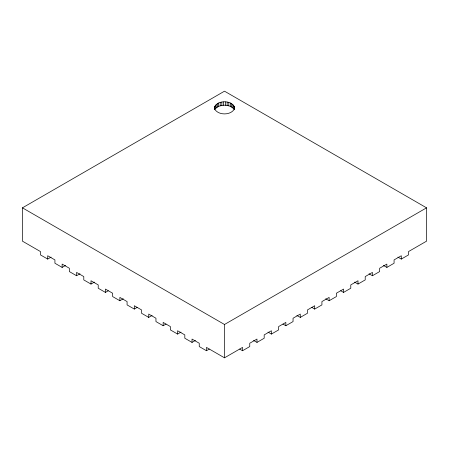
<?xml version="1.0" encoding="UTF-8"?>
<svg xmlns="http://www.w3.org/2000/svg" width="449" height="449" viewBox="0 0 449 449"><rect width="100%" height="100%" fill="white"/><g stroke="black" fill="none" stroke-linecap="round" stroke-linejoin="round"><path stroke-width="0.67" d="M234.664 108.669C233.867 99.459 215.133 99.459 214.336 108.669M234.664 108.361C231.504 115.747 217.496 115.747 214.336 108.361M234.356 106.323L234.356 109.657C230.068 103.685 218.932 103.685 214.644 109.657L214.644 106.323M51.107 257.114L47.706 259.079L40.489 254.914L40.489 251.58L22.45 241.164L22.45 207.836L224.5 91.181L426.55 207.836L426.55 241.164L408.511 251.58L408.511 254.914L401.294 259.079L397.893 257.114M47.706 259.079L47.706 255.745L54.924 259.915L54.924 263.243L62.136 267.413L65.543 265.449M62.136 267.413L62.136 264.079L69.354 268.244L69.354 271.578L76.571 275.742L79.973 273.778M76.571 275.742L76.571 272.408L83.789 276.578L83.789 279.912L91.001 284.077L94.402 282.112M91.001 284.077L91.001 280.743L98.219 284.907L98.219 288.241L105.436 292.411L108.271 290.772M105.436 292.411L105.436 289.077L112.648 293.242L112.648 296.576L119.866 300.74L123.267 298.776M119.866 300.74L119.866 297.406L127.084 301.576L127.084 304.905L134.302 309.075L137.136 307.436M134.302 309.075L134.302 305.741L141.514 309.905L141.514 313.239L148.731 317.404L152.132 315.439M148.731 317.404L148.731 314.07L155.949 318.24L155.949 321.574L163.161 325.738L166.001 324.099M163.161 325.738L163.161 322.404L170.379 326.569L170.379 329.903L177.596 334.073L180.998 332.108M177.596 334.073L177.596 330.739L184.814 334.903L184.814 338.237L192.026 342.402L195.427 340.437M22.45 207.836L224.5 324.487L426.55 207.836M192.026 342.402L192.026 339.068L199.244 343.238L199.244 346.566L206.461 350.736L209.296 349.098M206.461 350.736L206.461 347.403L224.5 357.819L242.539 347.403L242.539 350.736L239.704 349.098M242.539 350.736L249.756 346.566L249.756 343.238L256.974 339.068L256.974 342.402L253.573 340.437M256.974 342.402L264.186 338.237L264.186 334.903L271.404 330.739L271.404 334.073L268.002 332.108M271.404 334.073L278.621 329.903L278.621 326.569L285.839 322.404L285.839 325.738L282.999 324.099M285.839 325.738L293.051 321.574L293.051 318.24L300.269 314.07L300.269 317.404L296.868 315.439M300.269 317.404L307.486 313.239L307.486 309.905L314.698 305.741L314.698 309.075L311.864 307.436M314.698 309.075L321.916 304.905L321.916 301.576L329.134 297.406L329.134 300.74L325.733 298.776M329.134 300.74L336.352 296.576L336.352 293.242L343.564 289.077L343.564 292.411L340.729 290.772M343.564 292.411L350.781 288.241L350.781 284.907L357.999 280.743L357.999 284.077L354.598 282.112M357.999 284.077L365.211 279.912L365.211 276.578L372.429 272.408L372.429 275.742L369.027 273.778M372.429 275.742L379.646 271.578L379.646 268.244L386.864 264.079L386.864 267.413L383.457 265.449M386.864 267.413L394.076 263.243L394.076 259.915L401.294 255.745L401.294 259.079M233.749 105.358L233.749 108.692M232.857 104.465L232.857 107.799M231.718 103.68L231.718 107.014M230.354 103.023L230.354 106.351M228.81 102.507L228.81 105.841M227.143 102.159L227.143 105.487M225.387 101.979L225.387 105.313M224.5 324.487L224.5 357.819M223.613 101.979L223.613 105.313M221.857 102.159L221.857 105.487M220.19 102.507L220.19 105.841M218.646 103.023L218.646 106.351M217.282 103.68L217.282 107.014M216.143 104.465L216.143 107.799M215.251 105.358L215.251 108.692"/></g></svg>
